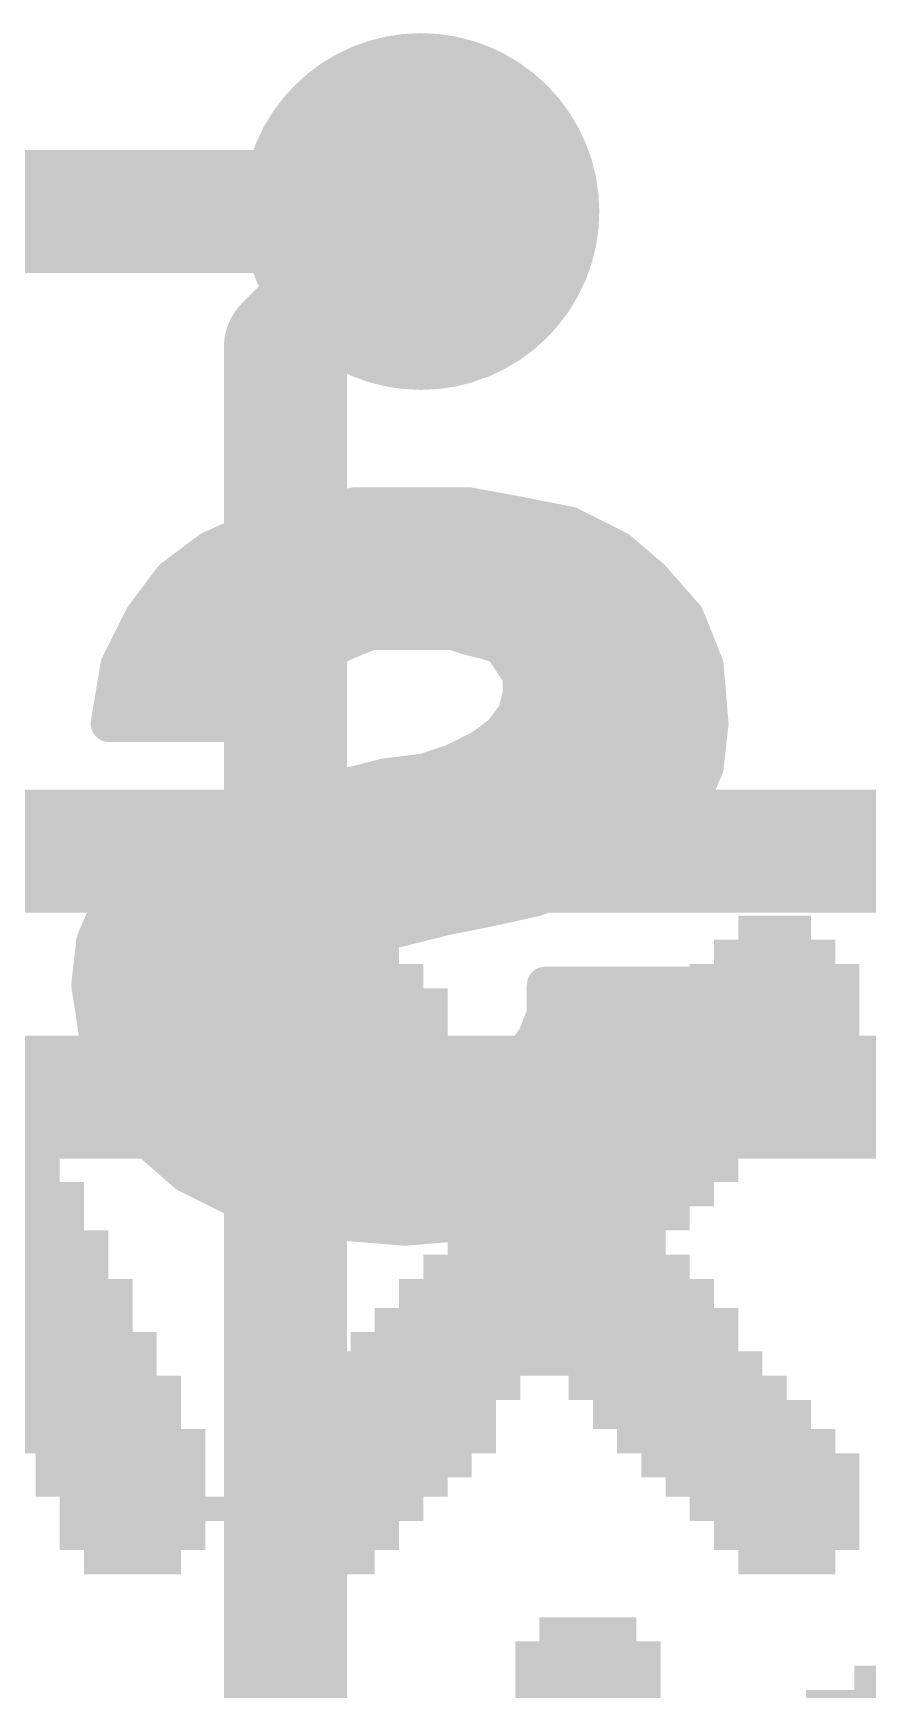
# Model space of a CAD drawing. Extents: x -23 to 84, y -20 to 26.
# Drawn here: x 16.955 to 18.677, y 18.766 to 22.187 of the extents above; entities that cross this region are included whole.
import ezdxf

# ---------------------------------------------------------------- set-up
doc = ezdxf.new("R2010")
doc.units = 0
for name, color, linetype in [('1', 12, 'CONTINUOUS'), ('16', 132, 'CONTINUOUS'), ('18', 110, 'CONTINUOUS'), ('21', 41, 'CONTINUOUS'), ('22', 40, 'CONTINUOUS')]:
    doc.layers.add(name, color=color, linetype=linetype)

# ---------------------------------------------------------------- blocks, each defined once
blk = doc.blocks.new('RECT')
blk.add_solid([(-0.5, -0.5), (0.5, -0.5), (-0.5, 0.5), (0.5, 0.5)])
blk = doc.blocks.new('ROUNDV')
at = {"const_width": 0.5}
blk.add_lwpolyline([(0, -0.25, 1), (0, 0.25, 1), (0, -0.25)], format="xyb", dxfattribs=at)

msp = doc.modelspace()

# ---------------------------------------------------------------- linework, layer by layer
at = {"layer": '1', "const_width": 0.254}
for points in [[(16.7132, 21.8186), (17.7546, 21.8186)], [(14.5288, 20.4978), (20.1422, 20.4978)], [(19.431, 19.9898), (14.4272, 19.9898)]]:
    msp.add_lwpolyline(points, dxfattribs=at)
at = {"layer": '1', "const_width": 0.127}
msp.add_lwpolyline([(17.7546, 21.7551, 1), (17.7546, 21.8821)], format="xyb", dxfattribs=at)
at = {"layer": '16', "const_width": 0.254}
for points in [[(17.7546, 21.8186), (17.4752, 21.5392)], [(17.4752, 21.5392), (17.4752, 15.7988)]]:
    msp.add_lwpolyline(points, dxfattribs=at)
at = {"layer": '16', "const_width": 0.127}
for points in [[(17.7995, 21.7737, 1), (17.7097, 21.8635)], [(17.5387, 21.5392, 1), (17.4117, 21.5392)], [(17.4303, 21.5841, 1), (17.5201, 21.4943)]]:
    msp.add_lwpolyline(points, format="xyb", dxfattribs=at)
at = {"layer": '22', "const_width": 0.0762}
for points in [[(17.6214, 21.2114), (17.5114, 21.1914)], [(17.8514, 21.2114), (17.6214, 21.2114)], [(17.9614, 21.1914), (17.8514, 21.2114)], [(17.5114, 21.1914), (17.4114, 21.1614)], [(17.4854, 21.1836), (18.0004, 21.1836)], [(18.0614, 21.1714), (17.9614, 21.1914)], [(18.1614, 21.1214), (18.0614, 21.1714)], [(17.4114, 21.1614), (17.3214, 21.1214)], [(17.3214, 21.1214), (17.2414, 21.0614)], [(17.3027, 21.1074), (18.1777, 21.1074)], [(18.2314, 21.0614), (18.1614, 21.1214)], [(17.2414, 21.0614), (17.1814, 20.9814)], [(18.3014, 20.9814), (18.2314, 21.0614)], [(17.2188, 21.0312), (18.2578, 21.0312)], [(17.1814, 20.9814), (17.1314, 20.8814)], [(18.3414, 20.8814), (18.3014, 20.9814)], [(17.1682, 20.955), (18.312, 20.955)], [(17.5614, 20.9114), (17.6014, 20.9314)], [(17.6014, 20.9314), (17.6514, 20.9514)], [(17.6514, 20.9514), (17.8214, 20.9514)], [(17.8214, 20.9514), (17.8514, 20.9414)], [(17.8514, 20.9414), (17.8914, 20.9314)], [(17.8914, 20.9314), (17.9214, 20.9214)], [(17.5314, 20.8914), (17.5614, 20.9114)], [(17.9214, 20.9214), (17.9614, 20.8614)], [(17.1314, 20.8814), (17.1114, 20.7614)], [(17.131, 20.8788), (17.523, 20.8788)], [(17.4914, 20.8114), (17.5114, 20.8614)], [(17.5114, 20.8614), (17.5314, 20.8914)], [(17.9498, 20.8788), (18.3416, 20.8788)], [(17.9614, 20.8614), (17.9614, 20.8214)], [(18.3514, 20.7614), (18.3414, 20.8814)], [(17.1183, 20.8026), (17.4896, 20.8026)], [(17.4814, 20.7614), (17.4914, 20.8114)], [(17.9614, 20.8214), (17.9514, 20.7814)], [(17.9567, 20.8026), (18.348, 20.8026)], [(17.1114, 20.7614), (17.4814, 20.7614)], [(17.9514, 20.7814), (17.9214, 20.7414)], [(18.3414, 20.6714), (18.3514, 20.7614)], [(17.9214, 20.7414), (17.8814, 20.7114)], [(17.9014, 20.7264), (18.3475, 20.7264)], [(17.8814, 20.7114), (17.8214, 20.6814)], [(17.7614, 20.6614), (17.6814, 20.6514)], [(17.8214, 20.6814), (17.7614, 20.6614)], [(18.3114, 20.6014), (18.3414, 20.6714)], [(17.6814, 20.6514), (17.4414, 20.5914)], [(17.6766, 20.6502), (18.3323, 20.6502)], [(17.4414, 20.5914), (17.3514, 20.5714)], [(18.2714, 20.5414), (18.3114, 20.6014)], [(17.3514, 20.5714), (17.2114, 20.4914)], [(17.3631, 20.574), (18.2931, 20.574)], [(18.2114, 20.5014), (18.2714, 20.5414)], [(17.2114, 20.4914), (17.1514, 20.4414)], [(17.2226, 20.4978), (18.2051, 20.4978)], [(18.1414, 20.4614), (18.2114, 20.5014)], [(18.0714, 20.4314), (18.1414, 20.4614)], [(17.1514, 20.4414), (17.1114, 20.3814)], [(17.1382, 20.4216), (18.0453, 20.4216)], [(17.9914, 20.4014), (18.0714, 20.4314)], [(17.9014, 20.3814), (17.9914, 20.4014)], [(17.1114, 20.3814), (17.0814, 20.3114)], [(17.6414, 20.3214), (17.8014, 20.3614)], [(17.8014, 20.3614), (17.9014, 20.3814)], [(17.096, 20.3454), (17.7374, 20.3454)], [(17.5814, 20.3014), (17.6414, 20.3214)], [(17.0814, 20.3114), (17.0714, 20.2214)], [(17.5314, 20.2714), (17.5814, 20.3014)], [(17.0767, 20.2692), (17.5285, 20.2692)], [(17.4914, 20.2414), (17.5314, 20.2714)], [(17.0714, 20.2214), (17.0914, 20.0914)], [(17.4714, 20.2014), (17.4914, 20.2414)], [(18.0114, 20.2214), (18.0114, 20.1614)], [(18.3814, 20.2214), (18.0114, 20.2214)], [(18.3614, 20.0914), (18.3814, 20.2214)], [(17.0758, 20.193), (17.4693, 20.193)], [(17.4614, 20.1614), (17.4714, 20.2014)], [(18.0114, 20.193), (18.377, 20.193)], [(17.4814, 20.0814), (17.4614, 20.1614)], [(18.0114, 20.1614), (17.9914, 20.1114)], [(17.0875, 20.1168), (17.4726, 20.1168)], [(17.9914, 20.1114), (17.9614, 20.0714)], [(17.9936, 20.1168), (18.3653, 20.1168)], [(17.0914, 20.0914), (17.1314, 19.9814)], [(17.5114, 20.0514), (17.4814, 20.0814)], [(18.3214, 19.9914), (18.3614, 20.0914)], [(17.1099, 20.0406), (17.5258, 20.0406)], [(17.5514, 20.0214), (17.5114, 20.0514)], [(17.9614, 20.0714), (17.8814, 20.0114)], [(17.9203, 20.0406), (18.3411, 20.0406)], [(17.5914, 20.0014), (17.5514, 20.0214)], [(17.8814, 20.0114), (17.8214, 20.0014)], [(17.1314, 19.9814), (17.1914, 19.9014)], [(17.6314, 19.9914), (17.5914, 20.0014)], [(17.6714, 19.9914), (17.6314, 19.9914)], [(17.7114, 19.9814), (17.6714, 19.9914)], [(17.7714, 19.9914), (17.7114, 19.9814)], [(17.8214, 20.0014), (17.7714, 19.9914)], [(18.2514, 19.9014), (18.3214, 19.9914)], [(17.1441, 19.9644), (18.3004, 19.9644)], [(17.1914, 19.9014), (17.2714, 19.8314)], [(17.2065, 19.8882), (18.2363, 19.8882)], [(18.1714, 19.8314), (18.2514, 19.9014)], [(17.2714, 19.8314), (17.3714, 19.7814)], [(17.3102, 19.812), (18.1326, 19.812)], [(18.0714, 19.7814), (18.1714, 19.8314)], [(17.3714, 19.7814), (17.4814, 19.7514)], [(17.9614, 19.7514), (18.0714, 19.7814)], [(17.4814, 19.7514), (17.6014, 19.7314)], [(17.575, 19.7358), (17.8678, 19.7358)], [(17.8414, 19.7314), (17.9614, 19.7514)], [(17.6014, 19.7314), (17.7214, 19.7214)], [(17.7214, 19.7214), (17.8414, 19.7314)]]:
    msp.add_lwpolyline(points, dxfattribs=at)
at = {"layer": '22', "const_width": 0.0381}
for points in [[(17.6214, 21.2305, 1), (17.6214, 21.1924)], [(17.6248, 21.1927, 1), (17.618, 21.2301)], [(17.8548, 21.2301, 1), (17.848, 21.1927)], [(17.8514, 21.1924, 1), (17.8514, 21.2305)], [(17.4854, 21.2027, 1), (17.4854, 21.1646)], [(17.508, 21.2101, 1), (17.5148, 21.1727)], [(17.5169, 21.1732, 1), (17.5059, 21.2096)], [(17.9651, 21.2101, 1), (17.9577, 21.1727)], [(17.958, 21.1727, 1), (17.9648, 21.2101)], [(18.0004, 21.1646, 1), (18.0004, 21.2027)], [(18.0699, 21.1884, 1), (18.0529, 21.1544)], [(18.0577, 21.1527, 1), (18.0651, 21.1901)], [(17.4059, 21.1796, 1), (17.4169, 21.1432)], [(17.4191, 21.144, 1), (17.4037, 21.1788)], [(17.3027, 21.1265, 1), (17.3027, 21.0884)], [(17.3137, 21.1388, 1), (17.3291, 21.104)], [(17.3328, 21.1062, 1), (17.31, 21.1366)], [(18.1738, 21.1359, 1), (18.149, 21.1069)], [(18.1529, 21.1044, 1), (18.1699, 21.1384)], [(18.1777, 21.0884, 1), (18.1777, 21.1265)], [(17.23, 21.0766, 1), (17.2528, 21.0462)], [(17.2566, 21.05, 1), (17.2262, 21.0728)], [(18.2457, 21.0739, 1), (18.2171, 21.0489)], [(18.219, 21.0469, 1), (18.2438, 21.0759)], [(17.2188, 21.0503, 1), (17.2188, 21.0122)], [(18.2578, 21.0122, 1), (18.2578, 21.0503)], [(17.1662, 20.9928, 1), (17.1966, 20.97)], [(17.1984, 20.9729, 1), (17.1644, 20.9899)], [(18.3191, 20.9885, 1), (18.2837, 20.9743)], [(18.2871, 20.9689, 1), (18.3157, 20.9939)], [(17.1682, 20.9741, 1), (17.1682, 20.936)], [(17.5943, 20.9491, 1), (17.6085, 20.9137)], [(17.6099, 20.9144, 1), (17.5929, 20.9484)], [(17.6514, 20.9704, 1), (17.6514, 20.9323)], [(17.6585, 20.9337, 1), (17.6443, 20.9691)], [(17.8274, 20.9695, 1), (17.8154, 20.9333)], [(17.8214, 20.9323, 1), (17.8214, 20.9704)], [(17.856, 20.9599, 1), (17.8468, 20.9229)], [(17.8454, 20.9233, 1), (17.8574, 20.9595)], [(17.8974, 20.9495, 1), (17.8854, 20.9133)], [(17.8868, 20.9129, 1), (17.896, 20.9499)], [(18.312, 20.936, 1), (18.312, 20.9741)], [(17.5529, 20.9284, 1), (17.5699, 20.8944)], [(17.572, 20.8955, 1), (17.5508, 20.9273)], [(17.9373, 20.932, 1), (17.9055, 20.9108)], [(17.9154, 20.9033, 1), (17.9274, 20.9395)], [(17.131, 20.8979, 1), (17.131, 20.8598)], [(17.1144, 20.8899, 1), (17.1484, 20.8729)], [(17.1502, 20.8783, 1), (17.1126, 20.8845)], [(17.5291, 20.8543, 1), (17.4937, 20.8685)], [(17.5208, 20.9073, 1), (17.542, 20.8755)], [(17.5473, 20.8808, 1), (17.5155, 20.902)], [(17.523, 20.8598, 1), (17.523, 20.8979)], [(17.9498, 20.8979, 1), (17.9498, 20.8598)], [(17.9805, 20.8614, 1), (17.9424, 20.8614)], [(18.3604, 20.883, 1), (18.3224, 20.8798)], [(18.3237, 20.8743, 1), (18.3591, 20.8885)], [(18.3416, 20.8598, 1), (18.3416, 20.8979)], [(17.4955, 20.872, 1), (17.5273, 20.8508)], [(17.9455, 20.8508, 1), (17.9773, 20.872)], [(17.1183, 20.8217, 1), (17.1183, 20.7836)], [(17.4737, 20.8185, 1), (17.5091, 20.8043)], [(17.5101, 20.8077, 1), (17.4727, 20.8151)], [(17.4896, 20.7836, 1), (17.4896, 20.8217)], [(17.9567, 20.8217, 1), (17.9567, 20.7836)], [(17.9424, 20.8214, 1), (17.9805, 20.8214)], [(17.9799, 20.8168, 1), (17.9429, 20.826)], [(18.348, 20.7836, 1), (18.348, 20.8217)], [(17.1114, 20.7805, 1), (17.1114, 20.7424)], [(17.4814, 20.7424, 1), (17.4814, 20.7805)], [(17.9329, 20.786, 1), (17.9699, 20.7768)], [(17.9666, 20.77, 1), (17.9362, 20.7928)], [(18.3703, 20.7593, 1), (18.3325, 20.7635)], [(17.0926, 20.7645, 1), (17.1302, 20.7583)], [(17.4627, 20.7651, 1), (17.5001, 20.7577)], [(17.9014, 20.7455, 1), (17.9014, 20.7074)], [(17.9062, 20.7528, 1), (17.9366, 20.73)], [(17.9328, 20.7262, 1), (17.91, 20.7566)], [(18.3324, 20.7598, 1), (18.3704, 20.763)], [(18.3475, 20.7074, 1), (18.3475, 20.7455)], [(17.87, 20.7266, 1), (17.8928, 20.6962)], [(17.8899, 20.6944, 1), (17.8729, 20.7284)], [(17.7554, 20.6795, 1), (17.7674, 20.6433)], [(17.7638, 20.6425, 1), (17.759, 20.6803)], [(17.8129, 20.6984, 1), (17.8299, 20.6644)], [(17.8274, 20.6633, 1), (17.8154, 20.6995)], [(18.3589, 20.6639, 1), (18.3239, 20.6789)], [(17.6766, 20.6693, 1), (17.6766, 20.6312)], [(17.679, 20.6703, 1), (17.6838, 20.6325)], [(17.686, 20.6329, 1), (17.6768, 20.6699)], [(18.3225, 20.6735, 1), (18.3603, 20.6693)], [(18.3323, 20.6312, 1), (18.3323, 20.6693)], [(17.4368, 20.6099, 1), (17.446, 20.5729)], [(17.4455, 20.5728, 1), (17.4373, 20.61)], [(18.2939, 20.6089, 1), (18.3289, 20.5939)], [(18.3273, 20.5908, 1), (18.2955, 20.612)], [(17.3473, 20.59, 1), (17.3555, 20.5528)], [(17.3609, 20.5549, 1), (17.3419, 20.5879)], [(17.3631, 20.5931, 1), (17.3631, 20.555)], [(18.2931, 20.555, 1), (18.2931, 20.5931)], [(18.2555, 20.552, 1), (18.2873, 20.5308)], [(18.282, 20.5255, 1), (18.2608, 20.5573)], [(17.2019, 20.5079, 1), (17.2209, 20.4749)], [(17.2236, 20.4768, 1), (17.1992, 20.506)], [(17.2226, 20.5169, 1), (17.2226, 20.4788)], [(18.2008, 20.5173, 1), (18.222, 20.4855)], [(18.2209, 20.4849, 1), (18.2019, 20.5179)], [(18.2051, 20.4788, 1), (18.2051, 20.5169)], [(18.1319, 20.4779, 1), (18.1509, 20.4449)], [(18.1489, 20.4439, 1), (18.1339, 20.4789)], [(17.1382, 20.4407, 1), (17.1382, 20.4026)], [(17.1392, 20.456, 1), (17.1636, 20.4268)], [(17.1673, 20.4308, 1), (17.1355, 20.452)], [(18.0453, 20.4026, 1), (18.0453, 20.4407)], [(18.0639, 20.4489, 1), (18.0789, 20.4139)], [(18.0781, 20.4136, 1), (18.0647, 20.4492)], [(17.9847, 20.4192, 1), (17.9981, 20.3836)], [(17.9955, 20.3828, 1), (17.9873, 20.42)], [(17.0955, 20.392, 1), (17.1273, 20.3708)], [(17.1289, 20.3739, 1), (17.0939, 20.3889)], [(17.7977, 20.3801, 1), (17.8051, 20.3427)], [(17.806, 20.3429, 1), (17.7968, 20.3799)], [(17.8973, 20.4, 1), (17.9055, 20.3628)], [(17.9051, 20.3627, 1), (17.8977, 20.4001)], [(17.096, 20.3645, 1), (17.096, 20.3264)], [(17.6368, 20.3399, 1), (17.646, 20.3029)], [(17.6474, 20.3033, 1), (17.6354, 20.3395)], [(17.7374, 20.3264, 1), (17.7374, 20.3645)], [(17.0639, 20.3189, 1), (17.0989, 20.3039)], [(17.1003, 20.3093, 1), (17.0625, 20.3135)], [(17.5754, 20.3195, 1), (17.5874, 20.2833)], [(17.5912, 20.2851, 1), (17.5716, 20.3177)], [(17.0767, 20.2883, 1), (17.0767, 20.2502)], [(17.5216, 20.2877, 1), (17.5412, 20.2551)], [(17.5428, 20.2562, 1), (17.52, 20.2866)], [(17.5285, 20.2502, 1), (17.5285, 20.2883)], [(17.0902, 20.2243, 1), (17.0526, 20.2185)], [(17.48, 20.2566, 1), (17.5028, 20.2262)], [(17.5084, 20.2329, 1), (17.4744, 20.2499)], [(18.0114, 20.2405, 1), (18.0114, 20.2024)], [(18.0305, 20.2214, 1), (17.9924, 20.2214)], [(18.4002, 20.2185, 1), (18.3626, 20.2243)], [(18.3814, 20.2024, 1), (18.3814, 20.2405)], [(17.0525, 20.2235, 1), (17.0903, 20.2193)], [(17.0758, 20.2121, 1), (17.0758, 20.174)], [(17.4544, 20.2099, 1), (17.4884, 20.1929)], [(17.4899, 20.1968, 1), (17.4529, 20.206)], [(17.4693, 20.174, 1), (17.4693, 20.2121)], [(18.0114, 20.2121, 1), (18.0114, 20.174)], [(18.377, 20.174, 1), (18.377, 20.2121)], [(17.4799, 20.166, 1), (17.4429, 20.1568)], [(17.4429, 20.166, 1), (17.4799, 20.1568)], [(18.0291, 20.1543, 1), (17.9937, 20.1685)], [(17.0875, 20.1359, 1), (17.0875, 20.0978)], [(17.4726, 20.0978, 1), (17.4726, 20.1359)], [(17.9936, 20.1359, 1), (17.9936, 20.0978)], [(18.0066, 20.1, 1), (17.9762, 20.1228)], [(17.9924, 20.1614, 1), (18.0305, 20.1614)], [(18.3653, 20.0978, 1), (18.3653, 20.1359)], [(17.1093, 20.0979, 1), (17.0735, 20.0849)], [(17.0726, 20.0885, 1), (17.1102, 20.0943)], [(17.4949, 20.0949, 1), (17.4679, 20.0679)], [(17.9737, 20.1185, 1), (18.0091, 20.1043)], [(18.3426, 20.0943, 1), (18.3802, 20.0885)], [(18.3791, 20.0843, 1), (18.3437, 20.0985)], [(17.1099, 20.0597, 1), (17.1099, 20.0216)], [(17.4629, 20.0768, 1), (17.4999, 20.086)], [(17.5228, 20.0666, 1), (17.5, 20.0362)], [(17.4979, 20.0379, 1), (17.5249, 20.0649)], [(17.5258, 20.0216, 1), (17.5258, 20.0597)], [(17.9203, 20.0597, 1), (17.9203, 20.0216)], [(17.9462, 20.0828, 1), (17.9766, 20.06)], [(17.9728, 20.0562, 1), (17.95, 20.0866)], [(18.3411, 20.0216, 1), (18.3411, 20.0597)], [(17.5599, 20.0384, 1), (17.5429, 20.0044)], [(17.54, 20.0062, 1), (17.5628, 20.0366)], [(17.87, 20.0266, 1), (17.8928, 19.9962)], [(17.8845, 19.9926, 1), (17.8783, 20.0302)], [(17.1466, 19.9928, 1), (17.1162, 19.97)], [(17.596, 20.0199, 1), (17.5868, 19.9829)], [(17.5829, 19.9844, 1), (17.5999, 20.0184)], [(17.6314, 20.0105, 1), (17.6314, 19.9724)], [(17.6268, 19.9729, 1), (17.636, 20.0099)], [(17.676, 20.0099, 1), (17.6668, 19.9729)], [(17.6714, 19.9724, 1), (17.6714, 20.0105)], [(17.7083, 20.0002, 1), (17.7145, 19.9626)], [(17.7068, 19.9629, 1), (17.716, 19.9999)], [(17.7677, 20.0101, 1), (17.7751, 19.9727)], [(17.7745, 19.9726, 1), (17.7683, 20.0102)], [(17.8183, 20.0202, 1), (17.8245, 19.9826)], [(17.8251, 19.9827, 1), (17.8177, 20.0201)], [(18.3037, 19.9985, 1), (18.3391, 19.9843)], [(18.3364, 19.9797, 1), (18.3064, 20.0031)], [(17.1135, 19.9749, 1), (17.1493, 19.9879)], [(17.1441, 19.9835, 1), (17.1441, 19.9454)], [(18.3004, 19.9454, 1), (18.3004, 19.9835)], [(17.2039, 19.9157, 1), (17.1789, 19.8871)], [(17.1762, 19.89, 1), (17.2066, 19.9128)], [(17.2065, 19.9073, 1), (17.2065, 19.8692)], [(18.2364, 19.9131, 1), (18.2664, 19.8897)], [(18.2363, 19.8692, 1), (18.2363, 19.9073)], [(18.2639, 19.8871, 1), (18.2389, 19.9157)], [(17.2799, 19.8484, 1), (17.2629, 19.8144)], [(17.2589, 19.8171, 1), (17.2839, 19.8457)], [(17.3102, 19.8311, 1), (17.3102, 19.793)], [(18.1326, 19.793, 1), (18.1326, 19.8311)], [(18.1589, 19.8457, 1), (18.1839, 19.8171)], [(18.1799, 19.8144, 1), (18.1629, 19.8484)], [(17.3764, 19.7998, 1), (17.3664, 19.763)], [(17.3629, 19.7644, 1), (17.3799, 19.7984)], [(18.0629, 19.7984, 1), (18.0799, 19.7644)], [(18.0764, 19.763, 1), (18.0664, 19.7998)], [(17.4845, 19.7702, 1), (17.4783, 19.7326)], [(17.4764, 19.733, 1), (17.4864, 19.7698)], [(17.575, 19.7549, 1), (17.575, 19.7168)], [(17.8678, 19.7168, 1), (17.8678, 19.7549)], [(17.9564, 19.7698, 1), (17.9664, 19.733)], [(17.9645, 19.7326, 1), (17.9583, 19.7702)], [(17.603, 19.7504, 1), (17.5998, 19.7124)], [(17.5983, 19.7126, 1), (17.6045, 19.7502)], [(17.7198, 19.7404, 1), (17.723, 19.7024)], [(17.7198, 19.7024, 1), (17.723, 19.7404)], [(17.8383, 19.7502, 1), (17.8445, 19.7126)], [(17.843, 19.7124, 1), (17.8398, 19.7504)]]:
    msp.add_lwpolyline(points, format="xyb", dxfattribs=at)

# ---------------------------------------------------------------- block references
at = {"layer": '18', "xscale": 0.7366, "yscale": 0.7366}
msp.add_blockref('ROUNDV', (17.7546, 21.8186), dxfattribs=at)
msp.add_blockref('ROUNDV', (17.7546, 21.8186), dxfattribs=at)
at = {"layer": '21'}
for p, xscale, yscale in [((17.5846, 20.34), 0.15, 0.05), ((18.4846, 20.34), 0.15, 0.05), ((17.5596, 20.29), 0.3, 0.05), ((18.4846, 20.29), 0.25, 0.05), ((17.5846, 20.24), 0.35, 0.05), ((18.4846, 20.24), 0.35, 0.05), ((17.5846, 20.19), 0.45, 0.05), ((18.4596, 20.19), 0.4, 0.05), ((17.6096, 20.14), 0.4, 0.05), ((18.4346, 20.14), 0.45, 0.05), ((17.6346, 20.09), 0.45, 0.05), ((18.3846, 20.09), 0.45, 0.05), ((17.6846, 20.04), 0.45, 0.05), ((18.3346, 20.04), 0.45, 0.05), ((16.6846, 19.99), 0.55, 0.05), ((17.7346, 19.99), 0.45, 0.05), ((18.3096, 19.99), 0.4, 0.05), ((16.6596, 19.94), 0.6, 0.05), ((17.7846, 19.94), 0.45, 0.05), ((18.2846, 19.94), 0.45, 0.05), ((16.6846, 19.89), 0.65, 0.05), ((18.0346, 19.89), 0.85, 0.05), ((16.6596, 19.84), 0.7, 0.05), ((18.0346, 19.84), 0.75, 0.05), ((16.6846, 19.79), 0.75, 0.05), ((18.0346, 19.79), 0.65, 0.05), ((16.8846, 19.74), 0.35, 0.05), ((18.0346, 19.74), 0.55, 0.05), ((16.9096, 19.69), 0.4, 0.05), ((18.0346, 19.69), 0.45, 0.05), ((16.9346, 19.64), 0.35, 0.05), ((18.0346, 19.64), 0.55, 0.05), ((16.9596, 19.585), 0.4, 0.06), ((18.0346, 19.585), 0.65, 0.06), ((18.0346, 19.53), 0.75, 0.05), ((16.6846, 19.48), 1.05, 0.05), ((18.0096, 19.48), 0.8, 0.05), ((16.6596, 19.44), 1.1, 0.05), ((18.0096, 19.44), 0.9, 0.05), ((16.6846, 19.39), 1.15, 0.05), ((17.7346, 19.39), 0.45, 0.05), ((18.2846, 19.39), 0.45, 0.05), ((16.6596, 19.335), 1.2, 0.06), ((17.7096, 19.335), 0.4, 0.06), ((18.3346, 19.335), 0.45, 0.06), ((16.6846, 19.28), 1.25, 0.05), ((17.6846, 19.28), 0.45, 0.05), ((18.3846, 19.28), 0.45, 0.05), ((17.1346, 19.23), 0.35, 0.05), ((17.6346, 19.23), 0.45, 0.05), ((18.4346, 19.23), 0.45, 0.05), ((17.1346, 19.19), 0.35, 0.05), ((17.5846, 19.19), 0.45, 0.05), ((18.4596, 19.19), 0.4, 0.05), ((17.1846, 19.14), 0.35, 0.05), ((17.5846, 19.14), 0.35, 0.05), ((18.4846, 19.14), 0.35, 0.05), ((17.1596, 19.085), 0.3, 0.06), ((17.5596, 19.085), 0.3, 0.06), ((18.5096, 19.085), 0.3, 0.06), ((17.1596, 19.03), 0.2, 0.05), ((17.5596, 19.03), 0.2, 0.05), ((18.5096, 19.03), 0.2, 0.05)]:
    msp.add_blockref('RECT', p, dxfattribs=dict(at, xscale=xscale, yscale=yscale))
at = {"layer": '21', "yscale": 0.05}
msp.add_blockref('RECT', (16.6596, 19.53), dxfattribs=at)
at = {"layer": '22', "yscale": 0.05, "rotation": 180}
for p, xscale in [((18.0994, 18.8914), 0.2), ((18.0994, 18.8414), 0.3), ((18.0994, 18.7914), 0.3), ((18.9994, 18.7914), 0.7), ((18.0994, 18.7414), 0.3), ((18.9744, 18.7414), 0.85)]:
    msp.add_blockref('RECT', p, dxfattribs=dict(at, xscale=xscale))

doc.saveas('drawing.dxf')
